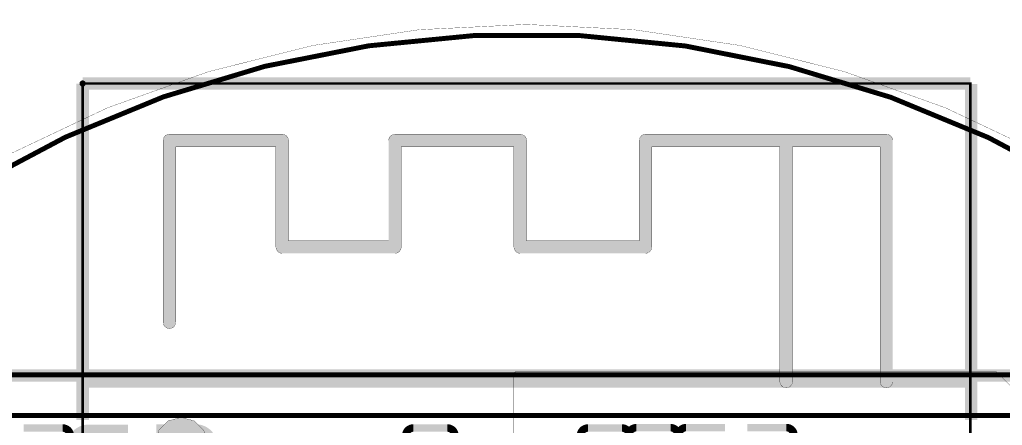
# Model space of a CAD drawing. Header units: millimetres. Extents: x -28.2 to 22.2, y -22.2 to 22.3.
# Drawn here: x -10.28 to 9.65, y 14.07 to 22.3 of the extents above; entities that cross this region are included whole.
import ezdxf

# ---------------------------------------------------------------- set-up
doc = ezdxf.new("R2010")
doc.units = ezdxf.units.MM
doc.header["$MEASUREMENT"] = 0
for name, color, linetype, true_color in [('Board-Outline-Layer', 7, 'Continuous', 0xff00ff), ('Bottom-Layer', 7, 'Continuous', 0x0000ff), ('Bottom-Silkscreen-Layer', 7, 'Continuous', 0x66cc33), ('Component-Marking-Layer', 7, 'Continuous', 0x66ffcc), ('Component-Shape-Layer', 7, 'Continuous', 0x00cccc), ('Document-Layer', 7, 'Continuous', 0xffffff), ('GND', 7, 'Continuous', 0x999966), ('POWER', 7, 'Continuous', 0x008000), ('Top-Layer', 7, 'Continuous', 0xff0000), ('Top-Silkscreen-Layer', 7, 'Continuous', 0xffcc00)]:
    doc.layers.add(name, color=color, linetype=linetype, true_color=true_color)

msp = doc.modelspace()

# ---------------------------------------------------------------- hatches: boundary and pattern name
at = {"layer": 'Component-Marking-Layer'}
msp.add_hatch(color=256, dxfattribs=at).paths.add_polyline_path([(-9.06, 21.002, 1), (-8.94, 21.002, 1)])
msp.add_hatch(color=256, dxfattribs=at).paths.add_polyline_path([(-9.06, 21.002, 1), (-8.94, 21.002, 1)])
at = {"layer": 'Document-Layer'}
msp.add_hatch(color=256, dxfattribs=at).paths.add_polyline_path([(-7.239, 19.974), (-4.953, 19.974), (-4.936, 19.973), (-4.92, 19.97), (-4.904, 19.964), (-4.889, 19.957), (-4.875, 19.948), (-4.863, 19.937), (-4.852, 19.924), (-4.843, 19.911), (-4.835, 19.896), (-4.83, 19.88), (-4.827, 19.864), (-4.826, 19.847), (-4.826, 17.815), (-2.794, 17.815), (-2.794, 19.847), (-2.792, 19.864), (-2.789, 19.88), (-2.784, 19.896), (-2.777, 19.911), (-2.767, 19.924), (-2.756, 19.937), (-2.744, 19.948), (-2.73, 19.957), (-2.715, 19.964), (-2.699, 19.97), (-2.683, 19.973), (-2.667, 19.974), (-0.127, 19.974), (-0.11, 19.973), (-0.094, 19.97), (-0.078, 19.964), (-0.063, 19.957), (-0.049, 19.948), (-0.037, 19.937), (-0.026, 19.924), (-0.017, 19.911), (-0.009, 19.896), (-0.004, 19.88), (-0.001, 19.864), (0, 19.847), (0, 17.815), (2.286, 17.815), (2.286, 19.847), (2.288, 19.864), (2.291, 19.88), (2.296, 19.896), (2.303, 19.911), (2.313, 19.924), (2.324, 19.937), (2.336, 19.948), (2.35, 19.957), (2.365, 19.964), (2.381, 19.97), (2.397, 19.973), (2.413, 19.974), (5.062, 19.974), (5.266, 19.974), (7.298, 19.974), (7.314, 19.973), (7.331, 19.97), (7.346, 19.964), (7.361, 19.957), (7.375, 19.948), (7.387, 19.937), (7.398, 19.924), (7.408, 19.911), (7.415, 19.896), (7.42, 19.88), (7.424, 19.864), (7.425, 19.847), (7.425, 14.962), (7.424, 14.946), (7.42, 14.93), (7.415, 14.914), (7.408, 14.899), (7.398, 14.885), (7.387, 14.873), (7.375, 14.862), (7.361, 14.852), (7.346, 14.845), (7.331, 14.84), (7.314, 14.837), (7.298, 14.835), (7.281, 14.837), (7.265, 14.84), (7.249, 14.845), (7.234, 14.852), (7.22, 14.862), (7.208, 14.873), (7.197, 14.885), (7.188, 14.899), (7.18, 14.914), (7.175, 14.93), (7.172, 14.946), (7.171, 14.962), (7.171, 19.72), (5.393, 19.72), (5.393, 14.962), (5.392, 14.946), (5.388, 14.93), (5.383, 14.914), (5.376, 14.899), (5.366, 14.885), (5.355, 14.873), (5.343, 14.862), (5.329, 14.852), (5.314, 14.845), (5.298, 14.84), (5.282, 14.837), (5.266, 14.835), (5.249, 14.837), (5.233, 14.84), (5.217, 14.845), (5.202, 14.852), (5.188, 14.862), (5.176, 14.873), (5.165, 14.885), (5.156, 14.899), (5.148, 14.914), (5.143, 14.93), (5.14, 14.946), (5.139, 14.962), (5.139, 19.72), (5.062, 19.72), (2.54, 19.72), (2.54, 17.688), (2.539, 17.671), (2.536, 17.655), (2.531, 17.639), (2.523, 17.625), (2.514, 17.611), (2.503, 17.598), (2.491, 17.587), (2.477, 17.578), (2.462, 17.571), (2.446, 17.565), (2.43, 17.562), (2.413, 17.561), (-0.127, 17.561), (-0.143, 17.562), (-0.159, 17.565), (-0.175, 17.571), (-0.19, 17.578), (-0.204, 17.587), (-0.216, 17.598), (-0.227, 17.611), (-0.237, 17.625), (-0.244, 17.639), (-0.249, 17.655), (-0.252, 17.671), (-0.254, 17.688), (-0.254, 19.72), (-2.54, 19.72), (-2.54, 17.688), (-2.541, 17.671), (-2.544, 17.655), (-2.549, 17.639), (-2.557, 17.625), (-2.566, 17.611), (-2.577, 17.598), (-2.589, 17.587), (-2.603, 17.578), (-2.618, 17.571), (-2.634, 17.565), (-2.65, 17.562), (-2.667, 17.561), (-4.953, 17.561), (-4.969, 17.562), (-4.985, 17.565), (-5.001, 17.571), (-5.016, 17.578), (-5.03, 17.587), (-5.042, 17.598), (-5.053, 17.611), (-5.063, 17.625), (-5.07, 17.639), (-5.075, 17.655), (-5.078, 17.671), (-5.08, 17.688), (-5.08, 19.72), (-7.112, 19.72), (-7.112, 16.164), (-7.113, 16.147), (-7.116, 16.131), (-7.121, 16.115), (-7.129, 16.101), (-7.138, 16.087), (-7.149, 16.074), (-7.161, 16.063), (-7.175, 16.054), (-7.19, 16.047), (-7.206, 16.041), (-7.222, 16.038), (-7.239, 16.037), (-7.255, 16.038), (-7.271, 16.041), (-7.287, 16.047), (-7.302, 16.054), (-7.316, 16.063), (-7.328, 16.074), (-7.339, 16.087), (-7.349, 16.101), (-7.356, 16.115), (-7.361, 16.131), (-7.364, 16.147), (-7.366, 16.164), (-7.366, 19.847), (-7.364, 19.864), (-7.361, 19.88), (-7.356, 19.896), (-7.349, 19.911), (-7.339, 19.924), (-7.328, 19.937), (-7.316, 19.948), (-7.302, 19.957), (-7.287, 19.964), (-7.271, 19.97), (-7.255, 19.973)])
msp.add_hatch(color=256, dxfattribs=at).paths.add_polyline_path([(-7.239, 19.974), (-4.953, 19.974), (-4.936, 19.973), (-4.92, 19.97), (-4.904, 19.964), (-4.889, 19.957), (-4.875, 19.948), (-4.863, 19.937), (-4.852, 19.924), (-4.843, 19.911), (-4.835, 19.896), (-4.83, 19.88), (-4.827, 19.864), (-4.826, 19.847), (-4.826, 17.815), (-2.794, 17.815), (-2.794, 19.847), (-2.792, 19.864), (-2.789, 19.88), (-2.784, 19.896), (-2.777, 19.911), (-2.767, 19.924), (-2.756, 19.937), (-2.744, 19.948), (-2.73, 19.957), (-2.715, 19.964), (-2.699, 19.97), (-2.683, 19.973), (-2.667, 19.974), (-0.127, 19.974), (-0.11, 19.973), (-0.094, 19.97), (-0.078, 19.964), (-0.063, 19.957), (-0.049, 19.948), (-0.037, 19.937), (-0.026, 19.924), (-0.017, 19.911), (-0.009, 19.896), (-0.004, 19.88), (-0.001, 19.864), (0, 19.847), (0, 17.815), (2.286, 17.815), (2.286, 19.847), (2.288, 19.864), (2.291, 19.88), (2.296, 19.896), (2.303, 19.911), (2.313, 19.924), (2.324, 19.937), (2.336, 19.948), (2.35, 19.957), (2.365, 19.964), (2.381, 19.97), (2.397, 19.973), (2.413, 19.974), (5.062, 19.974), (5.266, 19.974), (7.298, 19.974), (7.314, 19.973), (7.331, 19.97), (7.346, 19.964), (7.361, 19.957), (7.375, 19.948), (7.387, 19.937), (7.398, 19.924), (7.408, 19.911), (7.415, 19.896), (7.42, 19.88), (7.424, 19.864), (7.425, 19.847), (7.425, 14.962), (7.424, 14.946), (7.42, 14.93), (7.415, 14.914), (7.408, 14.899), (7.398, 14.885), (7.387, 14.873), (7.375, 14.862), (7.361, 14.852), (7.346, 14.845), (7.331, 14.84), (7.314, 14.837), (7.298, 14.835), (7.281, 14.837), (7.265, 14.84), (7.249, 14.845), (7.234, 14.852), (7.22, 14.862), (7.208, 14.873), (7.197, 14.885), (7.188, 14.899), (7.18, 14.914), (7.175, 14.93), (7.172, 14.946), (7.171, 14.962), (7.171, 19.72), (5.393, 19.72), (5.393, 14.962), (5.392, 14.946), (5.388, 14.93), (5.383, 14.914), (5.376, 14.899), (5.366, 14.885), (5.355, 14.873), (5.343, 14.862), (5.329, 14.852), (5.314, 14.845), (5.298, 14.84), (5.282, 14.837), (5.266, 14.835), (5.249, 14.837), (5.233, 14.84), (5.217, 14.845), (5.202, 14.852), (5.188, 14.862), (5.176, 14.873), (5.165, 14.885), (5.156, 14.899), (5.148, 14.914), (5.143, 14.93), (5.14, 14.946), (5.139, 14.962), (5.139, 19.72), (5.062, 19.72), (2.54, 19.72), (2.54, 17.688), (2.539, 17.671), (2.536, 17.655), (2.531, 17.639), (2.523, 17.625), (2.514, 17.611), (2.503, 17.598), (2.491, 17.587), (2.477, 17.578), (2.462, 17.571), (2.446, 17.565), (2.43, 17.562), (2.413, 17.561), (-0.127, 17.561), (-0.143, 17.562), (-0.159, 17.565), (-0.175, 17.571), (-0.19, 17.578), (-0.204, 17.587), (-0.216, 17.598), (-0.227, 17.611), (-0.237, 17.625), (-0.244, 17.639), (-0.249, 17.655), (-0.252, 17.671), (-0.254, 17.688), (-0.254, 19.72), (-2.54, 19.72), (-2.54, 17.688), (-2.541, 17.671), (-2.544, 17.655), (-2.549, 17.639), (-2.557, 17.625), (-2.566, 17.611), (-2.577, 17.598), (-2.589, 17.587), (-2.603, 17.578), (-2.618, 17.571), (-2.634, 17.565), (-2.65, 17.562), (-2.667, 17.561), (-4.953, 17.561), (-4.969, 17.562), (-4.985, 17.565), (-5.001, 17.571), (-5.016, 17.578), (-5.03, 17.587), (-5.042, 17.598), (-5.053, 17.611), (-5.063, 17.625), (-5.07, 17.639), (-5.075, 17.655), (-5.078, 17.671), (-5.08, 17.688), (-5.08, 19.72), (-7.112, 19.72), (-7.112, 16.164), (-7.113, 16.147), (-7.116, 16.131), (-7.121, 16.115), (-7.129, 16.101), (-7.138, 16.087), (-7.149, 16.074), (-7.161, 16.063), (-7.175, 16.054), (-7.19, 16.047), (-7.206, 16.041), (-7.222, 16.038), (-7.239, 16.037), (-7.255, 16.038), (-7.271, 16.041), (-7.287, 16.047), (-7.302, 16.054), (-7.316, 16.063), (-7.328, 16.074), (-7.339, 16.087), (-7.349, 16.101), (-7.356, 16.115), (-7.361, 16.131), (-7.364, 16.147), (-7.366, 16.164), (-7.366, 19.847), (-7.364, 19.864), (-7.361, 19.88), (-7.356, 19.896), (-7.349, 19.911), (-7.339, 19.924), (-7.328, 19.937), (-7.316, 19.948), (-7.302, 19.957), (-7.287, 19.964), (-7.271, 19.97), (-7.255, 19.973)])
at = {"layer": 'Top-Silkscreen-Layer'}
msp.add_hatch(color=256, dxfattribs=at).paths.add_polyline_path([(-7.528, 13.707), (-7.457, 13.971), (-7.264, 14.165), (-7, 14.236), (-6.735, 14.165), (-6.542, 13.971), (-6.471, 13.707), (-6.542, 13.443), (-6.735, 13.249), (-7, 13.178), (-7.264, 13.249), (-7.457, 13.443)])
msp.add_hatch(color=256, dxfattribs=at).paths.add_polyline_path([(-7.528, 13.707), (-7.457, 13.971), (-7.264, 14.165), (-7, 14.236), (-6.735, 14.165), (-6.542, 13.971), (-6.471, 13.707), (-6.542, 13.443), (-6.735, 13.249), (-7, 13.178), (-7.264, 13.249), (-7.457, 13.443)])

# ---------------------------------------------------------------- linework, layer by layer
at = {"layer": 'Board-Outline-Layer', "const_width": 0.1}
msp.add_lwpolyline([(16.741, 14.275), (-16.74, 14.275)], dxfattribs=at)
at = {"layer": 'Bottom-Layer', "const_width": 0.00508}
msp.add_lwpolyline([(-22.199, 0, 1), (22.2, 0), (22.2, 0, 1), (-22.199, 0)], format="xyb", dxfattribs=at)
msp.add_lwpolyline([(4.48, -1.858), (-8.308, -1.858), (-8.686, -1.48), (-8.686, 6.394), (-7.366, 7.715), (-0.753, 7.715), (-0.268, 8.2), (-0.268, 14.272), (10.418, 14.272), (10.418, 8.389), (10.074, 8.045), (8.716, 8.045), (8.45, 7.779), (8.45, 2.977), (7.172, 1.699), (6.401, 1.699), (5.446, 0.744), (5.446, -0.918)], close=True, dxfattribs=at)
at = {"layer": 'Bottom-Silkscreen-Layer'}
for points, const_width in [([(-9.404, 14.02), (-10.194, 14.02)], 0.152), ([(-9.404, 14.02), (-10.194, 14.02)], 0.152), ([(-8.08, 13.963), (-8.88, 13.963)], 0.254), ([(-8.08, 13.963), (-8.88, 13.963)], 0.254), ([(-7.504, 13.969), (-6.704, 13.969)], 0.254), ([(-7.504, 13.969), (-6.704, 13.969)], 0.254), ([(-1.603, 14.02), (-2.296, 14.02)], 0.152), ([(-1.603, 14.02), (-2.296, 14.02)], 0.152), ([(1.939, 14.02), (1.247, 14.02)], 0.152), ([(1.939, 14.02), (1.247, 14.02)], 0.152), ([(2.922, 14.027), (2.229, 14.027)], 0.152), ([(2.922, 14.027), (2.229, 14.027)], 0.152), ([(4.028, 14.029), (3.238, 14.029)], 0.152), ([(4.028, 14.029), (3.238, 14.029)], 0.152), ([(4.481, 14.029), (5.271, 14.029)], 0.152), ([(4.481, 14.029), (5.271, 14.029)], 0.152)]:
    msp.add_lwpolyline(points, dxfattribs=dict(at, const_width=const_width))
for points, const_width in [([(-9.251, 13.868, 0.414), (-9.404, 14.02)], 0.152), ([(-9.251, 13.868, 0.414), (-9.404, 14.02)], 0.152), ([(-8.88, 13.963, 0.414), (-9.19, 13.654)], 0.254), ([(-8.88, 13.963, 0.414), (-9.19, 13.654)], 0.254), ([(-6.394, 13.659, 0.414), (-6.704, 13.969)], 0.254), ([(-6.394, 13.659, 0.414), (-6.704, 13.969)], 0.254), ([(-2.296, 14.02, 0.414), (-2.448, 13.868)], 0.152), ([(-2.296, 14.02, 0.414), (-2.448, 13.868)], 0.152), ([(-1.451, 13.868, 0.414), (-1.603, 14.02)], 0.152), ([(-1.451, 13.868, 0.414), (-1.603, 14.02)], 0.152), ([(1.247, 14.02, 0.414), (1.094, 13.868)], 0.152), ([(1.247, 14.02, 0.414), (1.094, 13.868)], 0.152), ([(2.091, 13.868, 0.414), (1.939, 14.02)], 0.152), ([(2.091, 13.868, 0.414), (1.939, 14.02)], 0.152), ([(2.229, 14.027, 0.414), (2.077, 13.875)], 0.152), ([(2.229, 14.027, 0.414), (2.077, 13.875)], 0.152), ([(3.074, 13.875, 0.414), (2.922, 14.027)], 0.152), ([(3.074, 13.875, 0.414), (2.922, 14.027)], 0.152), ([(3.238, 14.029, 0.414), (3.086, 13.877)], 0.152), ([(3.238, 14.029, 0.414), (3.086, 13.877)], 0.152), ([(5.271, 14.029, -0.414), (5.423, 13.877)], 0.152), ([(5.271, 14.029, -0.414), (5.423, 13.877)], 0.152)]:
    msp.add_lwpolyline(points, format="xyb", dxfattribs=dict(at, const_width=const_width))
at = {"layer": 'Component-Marking-Layer', "const_width": 0.00508}
msp.add_lwpolyline([(-9.06, 21.002, 1), (-8.94, 21.002, 1)], format="xyb", close=True, dxfattribs=at)
msp.add_lwpolyline([(-9.06, 21.002, 1), (-8.94, 21.002, 1)], format="xyb", close=True, dxfattribs=at)
at = {"layer": 'Component-Shape-Layer', "const_width": 0.0508}
msp.add_lwpolyline([(-9, -4.498), (-9, 21.002), (9, 21.002), (9, -4.498)], close=True, dxfattribs=at)
msp.add_lwpolyline([(-9, -4.498), (-9, 21.002), (9, 21.002), (9, -4.498)], close=True, dxfattribs=at)
at = {"layer": 'Document-Layer', "const_width": 0.1}
msp.add_lwpolyline([(17.822, -12.9, 1.957), (-17.835, -12.881)], format="xyb", dxfattribs=at)
at = {"layer": 'Document-Layer', "const_width": 0.00508}
msp.add_lwpolyline([(-7.239, 19.974), (-4.953, 19.974), (-4.936, 19.973), (-4.92, 19.97), (-4.904, 19.964), (-4.889, 19.957), (-4.875, 19.948), (-4.863, 19.937), (-4.852, 19.924), (-4.843, 19.911), (-4.835, 19.896), (-4.83, 19.88), (-4.827, 19.864), (-4.826, 19.847), (-4.826, 17.815), (-2.794, 17.815), (-2.794, 19.847), (-2.792, 19.864), (-2.789, 19.88), (-2.784, 19.896), (-2.777, 19.911), (-2.767, 19.924), (-2.756, 19.937), (-2.744, 19.948), (-2.73, 19.957), (-2.715, 19.964), (-2.699, 19.97), (-2.683, 19.973), (-2.667, 19.974), (-0.127, 19.974), (-0.11, 19.973), (-0.094, 19.97), (-0.078, 19.964), (-0.063, 19.957), (-0.049, 19.948), (-0.037, 19.937), (-0.026, 19.924), (-0.017, 19.911), (-0.009, 19.896), (-0.004, 19.88), (-0.001, 19.864), (0, 19.847), (0, 17.815), (2.286, 17.815), (2.286, 19.847), (2.288, 19.864), (2.291, 19.88), (2.296, 19.896), (2.303, 19.911), (2.313, 19.924), (2.324, 19.937), (2.336, 19.948), (2.35, 19.957), (2.365, 19.964), (2.381, 19.97), (2.397, 19.973), (2.413, 19.974), (5.062, 19.974), (5.266, 19.974), (7.298, 19.974), (7.314, 19.973), (7.331, 19.97), (7.346, 19.964), (7.361, 19.957), (7.375, 19.948), (7.387, 19.937), (7.398, 19.924), (7.408, 19.911), (7.415, 19.896), (7.42, 19.88), (7.424, 19.864), (7.425, 19.847), (7.425, 14.962), (7.424, 14.946), (7.42, 14.93), (7.415, 14.914), (7.408, 14.899), (7.398, 14.885), (7.387, 14.873), (7.375, 14.862), (7.361, 14.852), (7.346, 14.845), (7.331, 14.84), (7.314, 14.837), (7.298, 14.835), (7.281, 14.837), (7.265, 14.84), (7.249, 14.845), (7.234, 14.852), (7.22, 14.862), (7.208, 14.873), (7.197, 14.885), (7.188, 14.899), (7.18, 14.914), (7.175, 14.93), (7.172, 14.946), (7.171, 14.962), (7.171, 19.72), (5.393, 19.72), (5.393, 14.962), (5.392, 14.946), (5.388, 14.93), (5.383, 14.914), (5.376, 14.899), (5.366, 14.885), (5.355, 14.873), (5.343, 14.862), (5.329, 14.852), (5.314, 14.845), (5.298, 14.84), (5.282, 14.837), (5.266, 14.835), (5.249, 14.837), (5.233, 14.84), (5.217, 14.845), (5.202, 14.852), (5.188, 14.862), (5.176, 14.873), (5.165, 14.885), (5.156, 14.899), (5.148, 14.914), (5.143, 14.93), (5.14, 14.946), (5.139, 14.962), (5.139, 19.72), (5.062, 19.72), (2.54, 19.72), (2.54, 17.688), (2.539, 17.671), (2.536, 17.655), (2.531, 17.639), (2.523, 17.625), (2.514, 17.611), (2.503, 17.598), (2.491, 17.587), (2.477, 17.578), (2.462, 17.571), (2.446, 17.565), (2.43, 17.562), (2.413, 17.561), (-0.127, 17.561), (-0.143, 17.562), (-0.159, 17.565), (-0.175, 17.571), (-0.19, 17.578), (-0.204, 17.587), (-0.216, 17.598), (-0.227, 17.611), (-0.237, 17.625), (-0.244, 17.639), (-0.249, 17.655), (-0.252, 17.671), (-0.254, 17.688), (-0.254, 19.72), (-2.54, 19.72), (-2.54, 17.688), (-2.541, 17.671), (-2.544, 17.655), (-2.549, 17.639), (-2.557, 17.625), (-2.566, 17.611), (-2.577, 17.598), (-2.589, 17.587), (-2.603, 17.578), (-2.618, 17.571), (-2.634, 17.565), (-2.65, 17.562), (-2.667, 17.561), (-4.953, 17.561), (-4.969, 17.562), (-4.985, 17.565), (-5.001, 17.571), (-5.016, 17.578), (-5.03, 17.587), (-5.042, 17.598), (-5.053, 17.611), (-5.063, 17.625), (-5.07, 17.639), (-5.075, 17.655), (-5.078, 17.671), (-5.08, 17.688), (-5.08, 19.72), (-7.112, 19.72), (-7.112, 16.164), (-7.113, 16.147), (-7.116, 16.131), (-7.121, 16.115), (-7.129, 16.101), (-7.138, 16.087), (-7.149, 16.074), (-7.161, 16.063), (-7.175, 16.054), (-7.19, 16.047), (-7.206, 16.041), (-7.222, 16.038), (-7.239, 16.037), (-7.255, 16.038), (-7.271, 16.041), (-7.287, 16.047), (-7.302, 16.054), (-7.316, 16.063), (-7.328, 16.074), (-7.339, 16.087), (-7.349, 16.101), (-7.356, 16.115), (-7.361, 16.131), (-7.364, 16.147), (-7.366, 16.164), (-7.366, 19.847), (-7.364, 19.864), (-7.361, 19.88), (-7.356, 19.896), (-7.349, 19.911), (-7.339, 19.924), (-7.328, 19.937), (-7.316, 19.948), (-7.302, 19.957), (-7.287, 19.964), (-7.271, 19.97), (-7.255, 19.973)], close=True, dxfattribs=at)
msp.add_lwpolyline([(-7.239, 19.974), (-4.953, 19.974), (-4.936, 19.973), (-4.92, 19.97), (-4.904, 19.964), (-4.889, 19.957), (-4.875, 19.948), (-4.863, 19.937), (-4.852, 19.924), (-4.843, 19.911), (-4.835, 19.896), (-4.83, 19.88), (-4.827, 19.864), (-4.826, 19.847), (-4.826, 17.815), (-2.794, 17.815), (-2.794, 19.847), (-2.792, 19.864), (-2.789, 19.88), (-2.784, 19.896), (-2.777, 19.911), (-2.767, 19.924), (-2.756, 19.937), (-2.744, 19.948), (-2.73, 19.957), (-2.715, 19.964), (-2.699, 19.97), (-2.683, 19.973), (-2.667, 19.974), (-0.127, 19.974), (-0.11, 19.973), (-0.094, 19.97), (-0.078, 19.964), (-0.063, 19.957), (-0.049, 19.948), (-0.037, 19.937), (-0.026, 19.924), (-0.017, 19.911), (-0.009, 19.896), (-0.004, 19.88), (-0.001, 19.864), (0, 19.847), (0, 17.815), (2.286, 17.815), (2.286, 19.847), (2.288, 19.864), (2.291, 19.88), (2.296, 19.896), (2.303, 19.911), (2.313, 19.924), (2.324, 19.937), (2.336, 19.948), (2.35, 19.957), (2.365, 19.964), (2.381, 19.97), (2.397, 19.973), (2.413, 19.974), (5.062, 19.974), (5.266, 19.974), (7.298, 19.974), (7.314, 19.973), (7.331, 19.97), (7.346, 19.964), (7.361, 19.957), (7.375, 19.948), (7.387, 19.937), (7.398, 19.924), (7.408, 19.911), (7.415, 19.896), (7.42, 19.88), (7.424, 19.864), (7.425, 19.847), (7.425, 14.962), (7.424, 14.946), (7.42, 14.93), (7.415, 14.914), (7.408, 14.899), (7.398, 14.885), (7.387, 14.873), (7.375, 14.862), (7.361, 14.852), (7.346, 14.845), (7.331, 14.84), (7.314, 14.837), (7.298, 14.835), (7.281, 14.837), (7.265, 14.84), (7.249, 14.845), (7.234, 14.852), (7.22, 14.862), (7.208, 14.873), (7.197, 14.885), (7.188, 14.899), (7.18, 14.914), (7.175, 14.93), (7.172, 14.946), (7.171, 14.962), (7.171, 19.72), (5.393, 19.72), (5.393, 14.962), (5.392, 14.946), (5.388, 14.93), (5.383, 14.914), (5.376, 14.899), (5.366, 14.885), (5.355, 14.873), (5.343, 14.862), (5.329, 14.852), (5.314, 14.845), (5.298, 14.84), (5.282, 14.837), (5.266, 14.835), (5.249, 14.837), (5.233, 14.84), (5.217, 14.845), (5.202, 14.852), (5.188, 14.862), (5.176, 14.873), (5.165, 14.885), (5.156, 14.899), (5.148, 14.914), (5.143, 14.93), (5.14, 14.946), (5.139, 14.962), (5.139, 19.72), (5.062, 19.72), (2.54, 19.72), (2.54, 17.688), (2.539, 17.671), (2.536, 17.655), (2.531, 17.639), (2.523, 17.625), (2.514, 17.611), (2.503, 17.598), (2.491, 17.587), (2.477, 17.578), (2.462, 17.571), (2.446, 17.565), (2.43, 17.562), (2.413, 17.561), (-0.127, 17.561), (-0.143, 17.562), (-0.159, 17.565), (-0.175, 17.571), (-0.19, 17.578), (-0.204, 17.587), (-0.216, 17.598), (-0.227, 17.611), (-0.237, 17.625), (-0.244, 17.639), (-0.249, 17.655), (-0.252, 17.671), (-0.254, 17.688), (-0.254, 19.72), (-2.54, 19.72), (-2.54, 17.688), (-2.541, 17.671), (-2.544, 17.655), (-2.549, 17.639), (-2.557, 17.625), (-2.566, 17.611), (-2.577, 17.598), (-2.589, 17.587), (-2.603, 17.578), (-2.618, 17.571), (-2.634, 17.565), (-2.65, 17.562), (-2.667, 17.561), (-4.953, 17.561), (-4.969, 17.562), (-4.985, 17.565), (-5.001, 17.571), (-5.016, 17.578), (-5.03, 17.587), (-5.042, 17.598), (-5.053, 17.611), (-5.063, 17.625), (-5.07, 17.639), (-5.075, 17.655), (-5.078, 17.671), (-5.08, 17.688), (-5.08, 19.72), (-7.112, 19.72), (-7.112, 16.164), (-7.113, 16.147), (-7.116, 16.131), (-7.121, 16.115), (-7.129, 16.101), (-7.138, 16.087), (-7.149, 16.074), (-7.161, 16.063), (-7.175, 16.054), (-7.19, 16.047), (-7.206, 16.041), (-7.222, 16.038), (-7.239, 16.037), (-7.255, 16.038), (-7.271, 16.041), (-7.287, 16.047), (-7.302, 16.054), (-7.316, 16.063), (-7.328, 16.074), (-7.339, 16.087), (-7.349, 16.101), (-7.356, 16.115), (-7.361, 16.131), (-7.364, 16.147), (-7.366, 16.164), (-7.366, 19.847), (-7.364, 19.864), (-7.361, 19.88), (-7.356, 19.896), (-7.349, 19.911), (-7.339, 19.924), (-7.328, 19.937), (-7.316, 19.948), (-7.302, 19.957), (-7.287, 19.964), (-7.271, 19.97), (-7.255, 19.973)], close=True, dxfattribs=at)
at = {"layer": 'Document-Layer'}
for points, const_width in [([(-15.991, 15.086), (16.027, 15.086)], 0.254), ([(11.533, 15.1), (-11.532, 15.1)], 0.1)]:
    msp.add_lwpolyline(points, dxfattribs=dict(at, const_width=const_width))
at = {"layer": 'Document-Layer', "const_width": 0.5}
msp.add_lwpolyline([(-7.249, 13.707, 1), (-6.75, 13.707, 1)], format="xyb", close=True, dxfattribs=at)
msp.add_lwpolyline([(-7.249, 13.707, 1), (-6.75, 13.707, 1)], format="xyb", close=True, dxfattribs=at)
at = {"layer": 'GND', "const_width": 0.00508}
msp.add_lwpolyline([(-22.199, 0, 1), (22.2, 0), (22.2, 0, 1), (-22.199, 0)], format="xyb", dxfattribs=at)
msp.add_lwpolyline([(1.151, 6.966), (-0.268, 7.739), (-0.268, 15.117), (-0.228, 15.157), (9.533, 15.157), (10.418, 14.272), (10.418, 8.389), (10.074, 8.045), (7.929, 8.045), (6.85, 6.966)], close=True, dxfattribs=at)
at = {"layer": 'POWER', "const_width": 0.00508}
msp.add_lwpolyline([(-22.199, 0, 1), (22.2, 0), (22.2, 0, 1), (-22.199, 0)], format="xyb", dxfattribs=at)
msp.add_lwpolyline([(4.221, -1.503), (-6.759, -1.503), (-7.95, -0.312), (-7.95, 7.131), (-7.366, 7.715), (-0.753, 7.715), (-0.268, 8.2), (-0.268, 15.117), (-0.228, 15.157), (9.533, 15.157), (10.418, 14.272), (10.418, 9.735), (9.06, 8.377), (9.06, 6.295), (4.887, 2.122), (4.887, -0.848)], close=True, dxfattribs=at)
at = {"layer": 'Top-Layer', "const_width": 0.00508}
msp.add_lwpolyline([(-22.199, 0, 1), (22.2, 0), (22.2, 0, 1), (-22.199, 0)], format="xyb", dxfattribs=at)
at = {"layer": 'Top-Silkscreen-Layer', "const_width": 0.254}
for points in [[(-9, 21.002), (-9, 14.183)], [(9, 21.002), (-9, 21.002)], [(-9, 21.002), (-9, 14.183)], [(9, 21.002), (-9, 21.002)], [(9.017, 14.183), (9.017, 20.99)], [(9.017, 14.183), (9.017, 20.99)], [(-4.953, 19.847), (-7.239, 19.847)], [(-7.239, 19.847), (-7.239, 16.164)], [(-4.953, 19.847), (-7.239, 19.847)], [(-7.239, 19.847), (-7.239, 16.164)], [(-4.953, 17.688), (-4.953, 19.847)], [(-4.953, 17.688), (-4.953, 19.847)], [(-0.127, 19.847), (-2.667, 19.847)], [(-2.667, 19.847), (-2.667, 17.688)], [(-0.127, 19.847), (-2.667, 19.847)], [(-2.667, 19.847), (-2.667, 17.688)], [(-0.127, 17.688), (-0.127, 19.847)], [(-0.127, 17.688), (-0.127, 19.847)], [(5.266, 19.847), (2.413, 19.847)], [(2.413, 19.847), (2.413, 17.688)], [(5.266, 19.847), (2.413, 19.847)], [(2.413, 19.847), (2.413, 17.688)], [(7.298, 19.847), (5.062, 19.847)], [(7.298, 19.847), (5.062, 19.847)], [(5.266, 14.962), (5.266, 19.847)], [(5.266, 14.962), (5.266, 19.847)], [(7.298, 14.962), (7.298, 19.847)], [(7.298, 14.962), (7.298, 19.847)], [(-2.667, 17.688), (-4.953, 17.688)], [(-2.667, 17.688), (-4.953, 17.688)], [(2.413, 17.688), (-0.127, 17.688)], [(2.413, 17.688), (-0.127, 17.688)], [(-9, 14.962), (9.017, 14.962)], [(-9, 14.962), (9.017, 14.962)]]:
    msp.add_lwpolyline(points, dxfattribs=at)
at = {"layer": 'Top-Silkscreen-Layer', "const_width": 0.00508}
msp.add_lwpolyline([(-7.528, 13.707), (-7.457, 13.971), (-7.264, 14.165), (-7, 14.236), (-6.735, 14.165), (-6.542, 13.971), (-6.471, 13.707), (-6.542, 13.443), (-6.735, 13.249), (-7, 13.178), (-7.264, 13.249), (-7.457, 13.443)], close=True, dxfattribs=at)
msp.add_lwpolyline([(-7.528, 13.707), (-7.457, 13.971), (-7.264, 14.165), (-7, 14.236), (-6.735, 14.165), (-6.542, 13.971), (-6.471, 13.707), (-6.542, 13.443), (-6.735, 13.249), (-7, 13.178), (-7.264, 13.249), (-7.457, 13.443)], close=True, dxfattribs=at)

doc.saveas('drawing.dxf')
